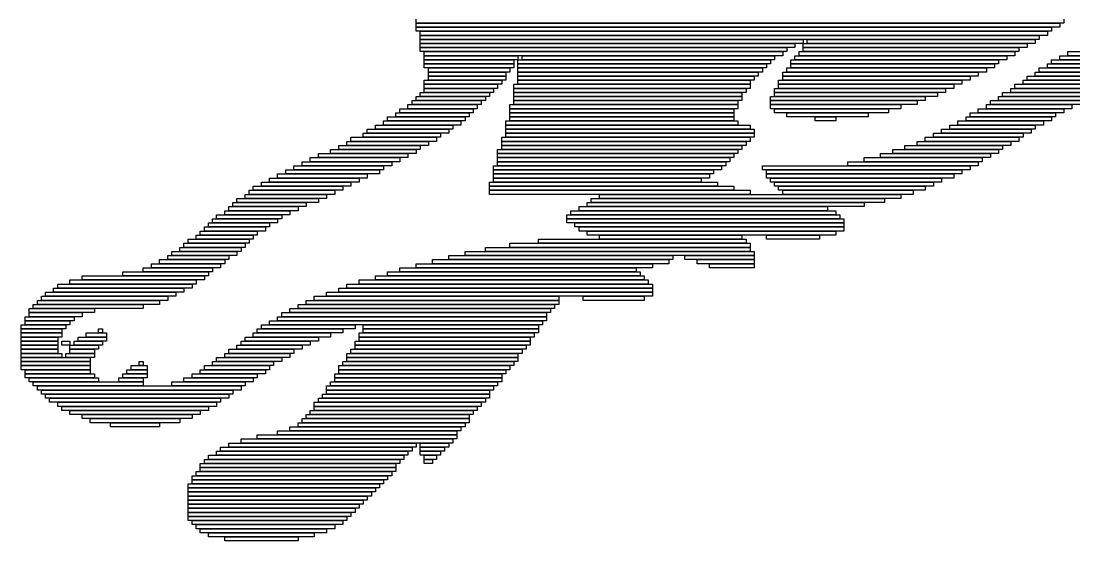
# Model space of a CAD drawing. Extents: x 289 to 734, y 368 to 657.
# Drawn here: x 289 to 547.5, y 368 to 495.5 of the extents above; entities that cross this region are included whole.
import ezdxf

# ---------------------------------------------------------------- set-up
doc = ezdxf.new("R2010")
doc.units = 0

msp = doc.modelspace()

# ---------------------------------------------------------------- linework, layer by layer
for p, q in [((386, 495), (386, 496)), ((545, 495), (386, 495)), ((386, 495), (544, 495)), ((386, 494), (386, 495)), ((544, 494), (386, 494)), ((386, 494), (542, 494)), ((386, 493), (386, 494)), ((542, 494), (542, 493)), ((544, 495), (544, 494)), ((545, 496), (545, 495)), ((542, 493), (386, 493)), ((387, 493), (541, 493)), ((387, 492), (387, 493)), ((541, 492), (387, 492)), ((387, 492), (539, 492)), ((387, 491), (387, 492)), ((539, 492), (539, 491)), ((541, 493), (541, 492)), ((539, 491), (387, 491)), ((387, 491), (481, 491)), ((387, 490), (387, 491)), ((481, 490), (387, 490)), ((387, 490), (479, 490)), ((387, 489), (387, 490)), ((479, 489), (387, 489)), ((387, 489), (477, 489)), ((387, 488), (387, 489)), ((477, 489), (477, 488)), ((479, 490), (479, 489)), ((481, 491), (481, 490)), ((481, 490), (536, 490)), ((481, 489), (481, 490)), ((536, 489), (481, 489)), ((481, 489), (534, 489)), ((481, 488), (481, 489)), ((482, 491), (538, 491)), ((482, 490), (482, 491)), ((538, 490), (482, 490)), ((534, 489), (534, 488)), ((536, 490), (536, 489)), ((538, 491), (538, 490)), ((477, 488), (387, 488)), ((388, 488), (476, 488)), ((388, 487), (388, 488)), ((476, 487), (388, 487)), ((388, 487), (411, 487)), ((388, 486), (388, 487)), ((411, 486), (388, 486)), ((388, 486), (410, 486)), ((388, 485), (388, 486)), ((410, 486), (410, 485)), ((411, 487), (411, 486)), ((411, 486), (473, 486)), ((411, 485), (411, 486)), ((412, 487), (474, 487)), ((412, 486), (412, 487)), ((474, 486), (412, 486)), ((473, 486), (473, 485)), ((474, 487), (474, 486)), ((476, 488), (476, 487)), ((478, 486), (529, 486)), ((478, 485), (478, 486)), ((479, 487), (531, 487)), ((479, 486), (479, 487)), ((531, 486), (479, 486)), ((480, 488), (533, 488)), ((480, 487), (480, 488)), ((533, 487), (480, 487)), ((534, 488), (481, 488)), ((529, 486), (529, 485)), ((531, 487), (531, 486)), ((533, 488), (533, 487)), ((542, 486), (577, 486)), ((542, 485), (542, 486)), ((544, 487), (576, 487)), ((544, 486), (544, 487)), ((576, 486), (544, 486)), ((546, 488), (575, 488)), ((546, 487), (546, 488)), ((575, 487), (546, 487)), ((410, 485), (388, 485)), ((388, 485), (410, 485)), ((388, 484), (388, 485)), ((410, 484), (388, 484)), ((389, 484), (409, 484)), ((389, 483), (389, 484)), ((409, 484), (409, 483)), ((410, 485), (410, 484)), ((473, 485), (411, 485)), ((411, 485), (472, 485)), ((411, 484), (411, 485)), ((472, 484), (411, 484)), ((411, 484), (471, 484)), ((411, 483), (411, 484)), ((471, 484), (471, 483)), ((472, 485), (472, 484)), ((477, 484), (526, 484)), ((477, 483), (477, 484)), ((529, 485), (478, 485)), ((478, 485), (528, 485)), ((478, 484), (478, 485)), ((528, 484), (478, 484)), ((526, 484), (526, 483)), ((528, 485), (528, 484)), ((539, 484), (580, 484)), ((539, 483), (539, 484)), ((541, 485), (579, 485)), ((541, 484), (541, 485)), ((579, 484), (541, 484)), ((577, 485), (542, 485)), ((388, 481), (407, 481)), ((388, 480), (388, 481)), ((409, 483), (389, 483)), ((389, 483), (408, 483)), ((389, 482), (389, 483)), ((408, 482), (389, 482)), ((389, 482), (408, 482)), ((389, 481), (389, 482)), ((408, 481), (389, 481)), ((407, 481), (407, 480)), ((408, 483), (408, 482)), ((408, 482), (408, 481)), ((471, 483), (411, 483)), ((411, 483), (470, 483)), ((411, 482), (411, 483)), ((470, 482), (411, 482)), ((411, 482), (469, 482)), ((411, 481), (411, 482)), ((469, 481), (411, 481)), ((411, 481), (468, 481)), ((411, 480), (411, 481)), ((468, 481), (468, 480)), ((469, 482), (469, 481)), ((470, 483), (470, 482)), ((475, 481), (520, 481)), ((475, 480), (475, 481)), ((476, 483), (524, 483)), ((476, 482), (476, 483)), ((524, 482), (476, 482)), ((476, 482), (522, 482)), ((476, 481), (476, 482)), ((522, 481), (476, 481)), ((526, 483), (477, 483)), ((520, 481), (520, 480)), ((522, 482), (522, 481)), ((524, 483), (524, 482)), ((535, 481), (583, 481)), ((535, 480), (535, 481)), ((536, 482), (582, 482)), ((536, 481), (536, 482)), ((582, 481), (536, 481)), ((538, 483), (581, 483)), ((538, 482), (538, 483)), ((581, 482), (538, 482)), ((580, 483), (539, 483)), ((407, 480), (388, 480)), ((388, 480), (406, 480)), ((388, 479), (388, 480)), ((406, 479), (388, 479)), ((388, 479), (405, 479)), ((388, 478), (388, 479)), ((405, 479), (405, 478)), ((406, 480), (406, 479)), ((410, 480), (468, 480)), ((410, 479), (410, 480)), ((468, 479), (410, 479)), ((410, 479), (467, 479)), ((410, 478), (410, 479)), ((468, 480), (411, 480)), ((467, 479), (467, 478)), ((468, 480), (468, 479)), ((474, 479), (516, 479)), ((474, 478), (474, 479)), ((520, 480), (475, 480)), ((475, 480), (518, 480)), ((475, 479), (475, 480)), ((518, 479), (475, 479)), ((516, 479), (516, 478)), ((518, 480), (518, 479)), ((532, 479), (585, 479)), ((532, 478), (532, 479)), ((533, 480), (584, 480)), ((533, 479), (533, 480)), ((584, 479), (533, 479)), ((583, 480), (535, 480)), ((385, 476), (402, 476)), ((385, 475), (385, 476)), ((386, 477), (403, 477)), ((386, 476), (386, 477)), ((403, 476), (386, 476)), ((387, 478), (404, 478)), ((387, 477), (387, 478)), ((404, 477), (387, 477)), ((405, 478), (388, 478)), ((402, 476), (402, 475)), ((403, 477), (403, 476)), ((404, 478), (404, 477)), ((467, 478), (410, 478)), ((410, 478), (466, 478)), ((410, 477), (410, 478)), ((466, 477), (410, 477)), ((410, 477), (466, 477)), ((410, 476), (410, 477)), ((466, 476), (410, 476)), ((410, 476), (465, 476)), ((410, 475), (410, 476)), ((465, 476), (465, 475)), ((466, 478), (466, 477)), ((466, 477), (466, 476)), ((473, 477), (511, 477)), ((473, 476), (473, 477)), ((511, 476), (473, 476)), ((473, 476), (509, 476)), ((473, 475), (473, 476)), ((516, 478), (474, 478)), ((474, 478), (514, 478)), ((474, 477), (474, 478)), ((514, 477), (474, 477)), ((509, 476), (509, 475)), ((511, 477), (511, 476)), ((514, 478), (514, 477)), ((527, 476), (589, 476)), ((527, 475), (527, 476)), ((529, 477), (588, 477)), ((529, 476), (529, 477)), ((588, 476), (529, 476)), ((530, 478), (587, 478)), ((530, 477), (530, 478)), ((587, 477), (530, 477)), ((585, 478), (532, 478)), ((382, 474), (400, 474)), ((382, 473), (382, 474)), ((384, 475), (401, 475)), ((384, 474), (384, 475)), ((401, 474), (384, 474)), ((402, 475), (385, 475)), ((400, 474), (400, 473)), ((401, 475), (401, 474)), ((409, 475), (465, 475)), ((409, 474), (409, 475)), ((465, 474), (409, 474)), ((409, 474), (464, 474)), ((409, 473), (409, 474)), ((465, 475), (410, 475)), ((464, 474), (464, 473)), ((465, 475), (465, 474)), ((509, 475), (473, 475)), ((473, 475), (505, 475)), ((473, 474), (473, 475)), ((505, 474), (473, 474)), ((474, 474), (502, 474)), ((474, 473), (474, 474)), ((502, 474), (502, 473)), ((505, 475), (505, 474)), ((524, 474), (545, 474)), ((524, 473), (524, 474)), ((526, 475), (547, 475)), ((526, 474), (526, 475)), ((547, 474), (526, 474)), ((589, 475), (527, 475)), ((545, 474), (545, 473)), ((547, 475), (547, 474)), ((378, 471), (397, 471)), ((378, 470), (378, 471)), ((379, 472), (398, 472)), ((379, 471), (379, 472)), ((398, 471), (379, 471)), ((381, 473), (399, 473)), ((381, 472), (381, 473)), ((399, 472), (381, 472)), ((400, 473), (382, 473)), ((397, 471), (397, 470)), ((398, 472), (398, 471)), ((399, 473), (399, 472)), ((408, 471), (465, 471)), ((408, 470), (408, 471)), ((464, 473), (409, 473)), ((409, 473), (464, 473)), ((409, 472), (409, 473)), ((464, 472), (409, 472)), ((409, 472), (464, 472)), ((409, 471), (409, 472)), ((464, 471), (409, 471)), ((464, 473), (464, 472)), ((464, 472), (464, 471)), ((465, 471), (465, 470)), ((502, 473), (474, 473)), ((477, 473), (497, 473)), ((477, 472), (477, 473)), ((497, 472), (477, 472)), ((484, 472), (489, 472)), ((484, 471), (484, 472)), ((489, 471), (484, 471)), ((489, 472), (489, 471)), ((497, 473), (497, 472)), ((519, 471), (540, 471)), ((519, 470), (519, 471)), ((521, 472), (542, 472)), ((521, 471), (521, 472)), ((542, 471), (521, 471)), ((522, 473), (543, 473)), ((522, 472), (522, 473)), ((543, 472), (522, 472)), ((545, 473), (524, 473)), ((540, 471), (540, 470)), ((542, 472), (542, 471)), ((543, 473), (543, 472)), ((373, 468), (392, 468)), ((373, 467), (373, 468)), ((374, 469), (394, 469)), ((374, 468), (374, 469)), ((394, 468), (374, 468)), ((376, 470), (395, 470)), ((376, 469), (376, 470)), ((395, 469), (376, 469)), ((397, 470), (378, 470)), ((392, 468), (392, 467)), ((394, 469), (394, 468)), ((395, 470), (395, 469)), ((465, 470), (408, 470)), ((408, 470), (468, 470)), ((408, 469), (408, 470)), ((468, 469), (408, 469)), ((408, 469), (469, 469)), ((408, 468), (408, 469)), ((469, 468), (408, 468)), ((408, 468), (469, 468)), ((408, 467), (408, 468)), ((468, 470), (468, 469)), ((469, 469), (469, 468)), ((469, 468), (469, 467)), ((513, 468), (535, 468)), ((513, 467), (513, 468)), ((515, 469), (537, 469)), ((515, 468), (515, 469)), ((537, 468), (515, 468)), ((517, 470), (538, 470)), ((517, 469), (517, 470)), ((538, 469), (517, 469)), ((540, 470), (519, 470)), ((535, 468), (535, 467)), ((537, 469), (537, 468)), ((538, 470), (538, 469)), ((369, 466), (389, 466)), ((369, 465), (369, 466)), ((370, 467), (391, 467)), ((370, 466), (370, 467)), ((391, 466), (370, 466)), ((392, 467), (373, 467)), ((389, 466), (389, 465)), ((391, 467), (391, 466)), ((407, 467), (468, 467)), ((407, 466), (407, 467)), ((468, 466), (407, 466)), ((407, 466), (467, 466)), ((407, 465), (407, 466)), ((469, 467), (408, 467)), ((467, 466), (467, 465)), ((468, 467), (468, 466)), ((509, 466), (532, 466)), ((509, 465), (509, 466)), ((511, 467), (534, 467)), ((511, 466), (511, 467)), ((534, 466), (511, 466)), ((535, 467), (513, 467)), ((532, 466), (532, 465)), ((534, 467), (534, 466)), ((362, 463), (384, 463)), ((362, 462), (362, 463)), ((365, 464), (386, 464)), ((365, 463), (365, 464)), ((386, 463), (365, 463)), ((367, 465), (387, 465)), ((367, 464), (367, 465)), ((387, 464), (367, 464)), ((389, 465), (369, 465)), ((384, 463), (384, 462)), ((386, 464), (386, 463)), ((387, 465), (387, 464)), ((406, 464), (465, 464)), ((406, 463), (406, 464)), ((465, 463), (406, 463)), ((406, 463), (464, 463)), ((406, 462), (406, 463)), ((467, 465), (407, 465)), ((407, 465), (466, 465)), ((407, 464), (407, 465)), ((466, 464), (407, 464)), ((464, 463), (464, 462)), ((465, 464), (465, 463)), ((466, 465), (466, 464)), ((500, 463), (527, 463)), ((500, 462), (500, 463)), ((503, 464), (529, 464)), ((503, 463), (503, 464)), ((529, 463), (503, 463)), ((506, 465), (530, 465)), ((506, 464), (506, 465)), ((530, 464), (506, 464)), ((532, 465), (509, 465)), ((527, 463), (527, 462)), ((529, 464), (529, 463)), ((530, 465), (530, 464)), ((358, 461), (380, 461)), ((358, 460), (358, 461)), ((360, 462), (382, 462)), ((360, 461), (360, 462)), ((382, 461), (360, 461)), ((384, 462), (362, 462)), ((380, 461), (380, 460)), ((382, 462), (382, 461)), ((464, 462), (406, 462)), ((406, 462), (463, 462)), ((406, 461), (406, 462)), ((463, 461), (406, 461)), ((406, 461), (462, 461)), ((406, 460), (406, 461)), ((462, 461), (462, 460)), ((463, 462), (463, 461)), ((492, 461), (524, 461)), ((492, 460), (492, 461)), ((496, 462), (525, 462)), ((496, 461), (496, 462)), ((525, 461), (496, 461)), ((527, 462), (500, 462)), ((524, 461), (524, 460)), ((525, 462), (525, 461)), ((352, 458), (374, 458)), ((352, 457), (352, 458)), ((354, 459), (377, 459)), ((354, 458), (354, 459)), ((377, 458), (354, 458)), ((356, 460), (378, 460)), ((356, 459), (356, 460)), ((378, 459), (356, 459)), ((380, 460), (358, 460)), ((374, 458), (374, 457)), ((377, 459), (377, 458)), ((378, 460), (378, 459)), ((405, 460), (461, 460)), ((405, 459), (405, 460)), ((461, 459), (405, 459)), ((405, 459), (459, 459)), ((405, 458), (405, 459)), ((459, 458), (405, 458)), ((405, 458), (458, 458)), ((405, 457), (405, 458)), ((462, 460), (406, 460)), ((458, 458), (458, 457)), ((459, 459), (459, 458)), ((461, 460), (461, 459)), ((471, 460), (522, 460)), ((471, 459), (471, 460)), ((522, 459), (471, 459)), ((472, 459), (520, 459)), ((472, 458), (472, 459)), ((520, 458), (472, 458)), ((472, 458), (518, 458)), ((472, 457), (472, 458)), ((524, 460), (492, 460)), ((518, 458), (518, 457)), ((520, 459), (520, 458)), ((522, 460), (522, 459)), ((346, 455), (368, 455)), ((346, 454), (346, 455)), ((348, 456), (370, 456)), ((348, 455), (348, 456)), ((370, 455), (348, 455)), ((350, 457), (372, 457)), ((350, 456), (350, 457)), ((372, 456), (350, 456)), ((374, 457), (352, 457)), ((368, 455), (368, 454)), ((370, 456), (370, 455)), ((372, 457), (372, 456)), ((404, 456), (460, 456)), ((404, 455), (404, 456)), ((460, 455), (404, 455)), ((404, 455), (464, 455)), ((404, 454), (404, 455)), ((458, 457), (405, 457)), ((405, 457), (456, 457)), ((405, 456), (405, 457)), ((456, 456), (405, 456)), ((456, 457), (456, 456)), ((460, 456), (460, 455)), ((464, 455), (464, 454)), ((518, 457), (472, 457)), ((473, 457), (515, 457)), ((473, 456), (473, 457)), ((515, 456), (473, 456)), ((474, 456), (513, 456)), ((474, 455), (474, 456)), ((513, 455), (474, 455)), ((475, 455), (511, 455)), ((475, 454), (475, 455)), ((511, 455), (511, 454)), ((513, 456), (513, 455)), ((515, 457), (515, 456)), ((344, 453), (364, 453)), ((344, 452), (344, 453)), ((345, 454), (366, 454)), ((345, 453), (345, 454)), ((366, 453), (345, 453)), ((368, 454), (346, 454)), ((364, 453), (364, 452)), ((366, 454), (366, 453)), ((464, 454), (404, 454)), ((404, 454), (468, 454)), ((404, 453), (404, 454)), ((468, 453), (404, 453)), ((431, 453), (505, 453)), ((431, 452), (431, 453)), ((468, 454), (468, 453)), ((511, 454), (475, 454)), ((476, 454), (508, 454)), ((476, 453), (476, 454)), ((508, 453), (476, 453)), ((505, 453), (505, 452)), ((508, 454), (508, 453)), ((340, 450), (357, 450)), ((340, 449), (340, 450)), ((341, 451), (359, 451)), ((341, 450), (341, 451)), ((359, 450), (341, 450)), ((342, 452), (362, 452)), ((342, 451), (342, 452)), ((362, 451), (342, 451)), ((364, 452), (344, 452)), ((357, 450), (357, 449)), ((359, 451), (359, 450)), ((362, 452), (362, 451)), ((426, 450), (487, 450)), ((426, 449), (426, 450)), ((428, 451), (496, 451)), ((428, 450), (428, 451)), ((496, 450), (428, 450)), ((429, 452), (501, 452)), ((429, 451), (429, 452)), ((501, 451), (429, 451)), ((505, 452), (431, 452)), ((487, 450), (487, 449)), ((496, 451), (496, 450)), ((501, 452), (501, 451)), ((337, 448), (353, 448)), ((337, 447), (337, 448)), ((339, 449), (355, 449)), ((339, 448), (339, 449)), ((355, 448), (339, 448)), ((357, 449), (340, 449)), ((353, 448), (353, 447)), ((355, 449), (355, 448)), ((423, 448), (490, 448)), ((423, 447), (423, 448)), ((424, 449), (489, 449)), ((424, 448), (424, 449)), ((489, 448), (424, 448)), ((487, 449), (426, 449)), ((489, 449), (489, 448)), ((490, 448), (490, 447)), ((334, 445), (349, 445)), ((334, 444), (334, 445)), ((335, 446), (350, 446)), ((335, 445), (335, 446)), ((350, 445), (335, 445)), ((336, 447), (352, 447)), ((336, 446), (336, 447)), ((352, 446), (336, 446)), ((353, 447), (337, 447)), ((349, 445), (349, 444)), ((350, 446), (350, 445)), ((352, 447), (352, 446)), ((490, 447), (423, 447)), ((423, 447), (491, 447)), ((423, 446), (423, 447)), ((491, 446), (423, 446)), ((425, 446), (491, 446)), ((425, 445), (425, 446)), ((491, 445), (425, 445)), ((426, 445), (491, 445)), ((426, 444), (426, 445)), ((491, 447), (491, 446)), ((491, 446), (491, 445)), ((491, 445), (491, 444)), ((332, 443), (346, 443)), ((332, 442), (332, 443)), ((333, 444), (347, 444)), ((333, 443), (333, 444)), ((347, 443), (333, 443)), ((349, 444), (334, 444)), ((346, 443), (346, 442)), ((347, 444), (347, 443)), ((491, 444), (426, 444)), ((428, 444), (489, 444)), ((428, 443), (428, 444)), ((489, 443), (428, 443)), ((431, 443), (466, 443)), ((431, 442), (431, 443)), ((466, 443), (466, 442)), ((472, 443), (485, 443)), ((472, 442), (472, 443)), ((485, 443), (485, 442)), ((489, 444), (489, 443)), ((328, 440), (343, 440)), ((328, 439), (328, 440)), ((329, 441), (344, 441)), ((329, 440), (329, 441)), ((344, 440), (329, 440)), ((330, 442), (345, 442)), ((330, 441), (330, 442)), ((345, 441), (330, 441)), ((346, 442), (332, 442)), ((343, 440), (343, 439)), ((344, 441), (344, 440)), ((345, 442), (345, 441)), ((403, 440), (468, 440)), ((403, 439), (403, 440)), ((409, 441), (468, 441)), ((409, 440), (409, 441)), ((468, 440), (409, 440)), ((416, 442), (467, 442)), ((416, 441), (416, 442)), ((467, 441), (416, 441)), ((466, 442), (431, 442)), ((467, 442), (467, 441)), ((468, 441), (468, 440)), ((468, 440), (468, 439)), ((485, 442), (472, 442)), ((323, 437), (339, 437)), ((323, 436), (323, 437)), ((325, 438), (340, 438)), ((325, 437), (325, 438)), ((340, 437), (325, 437)), ((326, 439), (342, 439)), ((326, 438), (326, 439)), ((342, 438), (326, 438)), ((343, 439), (328, 439)), ((339, 437), (339, 436)), ((340, 438), (340, 437)), ((342, 439), (342, 438)), ((390, 437), (448, 437)), ((390, 436), (390, 437)), ((394, 438), (449, 438)), ((394, 437), (394, 438)), ((449, 437), (394, 437)), ((398, 439), (469, 439)), ((398, 438), (398, 439)), ((469, 438), (398, 438)), ((468, 439), (403, 439)), ((448, 437), (448, 436)), ((449, 438), (449, 437)), ((452, 438), (469, 438)), ((452, 437), (452, 438)), ((469, 437), (452, 437)), ((455, 437), (469, 437)), ((455, 436), (455, 437)), ((469, 439), (469, 438)), ((469, 438), (469, 437)), ((469, 437), (469, 436)), ((319, 435), (336, 435)), ((319, 434), (319, 435)), ((321, 436), (338, 436)), ((321, 435), (321, 436)), ((338, 435), (321, 435)), ((339, 436), (323, 436)), ((336, 435), (336, 434)), ((338, 436), (338, 435)), ((382, 435), (440, 435)), ((382, 434), (382, 435)), ((386, 436), (444, 436)), ((386, 435), (386, 436)), ((444, 435), (386, 435)), ((448, 436), (390, 436)), ((440, 435), (440, 434)), ((444, 436), (444, 435)), ((469, 436), (455, 436)), ((458, 436), (469, 436)), ((458, 435), (458, 436)), ((469, 435), (458, 435)), ((469, 436), (469, 435)), ((301, 432), (332, 432)), ((301, 431), (301, 432)), ((304, 433), (334, 433)), ((304, 432), (304, 433)), ((334, 432), (304, 432)), ((314, 434), (335, 434)), ((314, 433), (314, 434)), ((335, 433), (314, 433)), ((336, 434), (319, 434)), ((332, 432), (332, 431)), ((334, 433), (334, 432)), ((335, 434), (335, 433)), ((372, 432), (443, 432)), ((372, 431), (372, 432)), ((376, 433), (442, 433)), ((376, 432), (376, 433)), ((442, 432), (376, 432)), ((379, 434), (441, 434)), ((379, 433), (379, 434)), ((441, 433), (379, 433)), ((440, 434), (382, 434)), ((441, 434), (441, 433)), ((442, 433), (442, 432)), ((443, 432), (443, 431)), ((297, 430), (329, 430)), ((297, 429), (297, 430)), ((298, 431), (331, 431)), ((298, 430), (298, 431)), ((331, 430), (298, 430)), ((332, 431), (301, 431)), ((329, 430), (329, 429)), ((331, 431), (331, 430)), ((367, 430), (444, 430)), ((367, 429), (367, 430)), ((369, 431), (444, 431)), ((369, 430), (369, 431)), ((444, 430), (369, 430)), ((443, 431), (372, 431)), ((444, 431), (444, 430)), ((444, 430), (444, 429)), ((293, 427), (323, 427)), ((293, 426), (293, 427)), ((294, 428), (325, 428)), ((294, 427), (294, 428)), ((325, 427), (294, 427)), ((295, 429), (327, 429)), ((295, 428), (295, 429)), ((327, 428), (295, 428)), ((329, 429), (297, 429)), ((323, 427), (323, 426)), ((325, 428), (325, 427)), ((327, 429), (327, 428)), ((359, 427), (421, 427)), ((359, 426), (359, 427)), ((361, 428), (421, 428)), ((361, 427), (361, 428)), ((421, 427), (361, 427)), ((364, 429), (444, 429)), ((364, 428), (364, 429)), ((444, 428), (364, 428)), ((444, 429), (367, 429)), ((421, 428), (421, 427)), ((421, 427), (421, 426)), ((427, 428), (442, 428)), ((427, 427), (427, 428)), ((442, 427), (427, 427)), ((442, 428), (442, 427)), ((444, 429), (444, 428)), ((291, 425), (307, 425)), ((291, 424), (291, 425)), ((307, 424), (291, 424)), ((291, 424), (304, 424)), ((291, 423), (291, 424)), ((292, 426), (319, 426)), ((292, 425), (292, 426)), ((319, 425), (292, 425)), ((323, 426), (293, 426)), ((304, 424), (304, 423)), ((307, 425), (307, 424)), ((319, 426), (319, 425)), ((353, 424), (418, 424)), ((353, 423), (353, 424)), ((355, 425), (419, 425)), ((355, 424), (355, 425)), ((419, 424), (355, 424)), ((357, 426), (420, 426)), ((357, 425), (357, 426)), ((420, 425), (357, 425)), ((421, 426), (359, 426)), ((418, 424), (418, 423)), ((419, 425), (419, 424)), ((420, 426), (420, 425)), ((290, 423), (302, 423)), ((290, 422), (290, 423)), ((302, 422), (290, 422)), ((290, 422), (301, 422)), ((290, 421), (290, 422)), ((304, 423), (291, 423)), ((301, 422), (301, 421)), ((302, 423), (302, 422)), ((350, 422), (417, 422)), ((350, 421), (350, 422)), ((352, 423), (418, 423)), ((352, 422), (352, 423)), ((418, 422), (352, 422)), ((418, 423), (353, 423)), ((417, 422), (417, 421)), ((418, 423), (418, 422)), ((289, 421), (300, 421)), ((289, 420), (289, 421)), ((300, 420), (289, 420)), ((289, 420), (299, 420)), ((289, 419), (289, 420)), ((299, 419), (289, 419)), ((289, 419), (299, 419)), ((289, 418), (289, 419)), ((301, 421), (290, 421)), ((299, 420), (299, 419)), ((299, 419), (299, 418)), ((300, 421), (300, 420)), ((305, 419), (310, 419)), ((305, 418), (305, 419)), ((308, 420), (309, 420)), ((308, 419), (308, 420)), ((309, 419), (308, 419)), ((309, 420), (309, 419)), ((310, 419), (310, 418)), ((346, 419), (365, 419)), ((346, 418), (346, 419)), ((347, 420), (368, 420)), ((347, 419), (347, 420)), ((368, 419), (347, 419)), ((348, 421), (371, 421)), ((348, 420), (348, 421)), ((371, 420), (348, 420)), ((417, 421), (350, 421)), ((365, 419), (365, 418)), ((368, 420), (368, 419)), ((371, 421), (371, 420)), ((372, 419), (415, 419)), ((372, 418), (372, 419)), ((373, 421), (416, 421)), ((373, 420), (373, 421)), ((416, 420), (373, 420)), ((373, 420), (416, 420)), ((373, 419), (373, 420)), ((416, 419), (373, 419)), ((415, 419), (415, 418)), ((416, 421), (416, 420)), ((416, 420), (416, 419)), ((299, 418), (289, 418)), ((289, 418), (298, 418)), ((289, 417), (289, 418)), ((298, 417), (289, 417)), ((289, 417), (298, 417)), ((289, 416), (289, 417)), ((298, 418), (298, 417)), ((298, 417), (298, 416)), ((299, 417), (301, 417)), ((299, 416), (299, 417)), ((301, 417), (301, 416)), ((302, 417), (309, 417)), ((302, 416), (302, 417)), ((303, 418), (310, 418)), ((303, 417), (303, 418)), ((310, 417), (303, 417)), ((310, 418), (305, 418)), ((309, 417), (309, 416)), ((310, 418), (310, 417)), ((343, 417), (360, 417)), ((343, 416), (343, 417)), ((344, 418), (362, 418)), ((344, 417), (344, 418)), ((362, 417), (344, 417)), ((365, 418), (346, 418)), ((360, 417), (360, 416)), ((362, 418), (362, 417)), ((371, 417), (414, 417)), ((371, 416), (371, 417)), ((415, 418), (372, 418)), ((372, 418), (414, 418)), ((372, 417), (372, 418)), ((414, 417), (372, 417)), ((414, 418), (414, 417)), ((414, 417), (414, 416)), ((298, 416), (289, 416)), ((289, 416), (298, 416)), ((289, 415), (289, 416)), ((298, 415), (289, 415)), ((289, 415), (298, 415)), ((289, 414), (289, 415)), ((298, 414), (289, 414)), ((289, 414), (299, 414)), ((289, 413), (289, 414)), ((298, 416), (298, 415)), ((298, 415), (298, 414)), ((301, 416), (299, 416)), ((299, 414), (299, 413)), ((300, 414), (307, 414)), ((300, 413), (300, 414)), ((301, 416), (308, 416)), ((301, 415), (301, 416)), ((308, 415), (301, 415)), ((301, 415), (307, 415)), ((301, 414), (301, 415)), ((307, 414), (301, 414)), ((309, 416), (302, 416)), ((307, 415), (307, 414)), ((307, 414), (307, 413)), ((308, 416), (308, 415)), ((339, 414), (355, 414)), ((339, 413), (339, 414)), ((340, 415), (356, 415)), ((340, 414), (340, 415)), ((356, 414), (340, 414)), ((342, 416), (358, 416)), ((342, 415), (342, 416)), ((358, 415), (342, 415)), ((360, 416), (343, 416)), ((355, 414), (355, 413)), ((356, 415), (356, 414)), ((358, 416), (358, 415)), ((369, 414), (411, 414)), ((369, 413), (369, 414)), ((370, 415), (412, 415)), ((370, 414), (370, 415)), ((412, 414), (370, 414)), ((414, 416), (371, 416)), ((371, 416), (413, 416)), ((371, 415), (371, 416)), ((413, 415), (371, 415)), ((411, 414), (411, 413)), ((412, 415), (412, 414)), ((413, 416), (413, 415)), ((299, 413), (289, 413)), ((289, 413), (306, 413)), ((289, 412), (289, 413)), ((306, 412), (289, 412)), ((289, 412), (306, 412)), ((289, 411), (289, 412)), ((307, 413), (300, 413)), ((306, 413), (306, 412)), ((306, 412), (306, 411)), ((318, 412), (319, 412)), ((318, 411), (318, 412)), ((319, 412), (319, 411)), ((336, 412), (351, 412)), ((336, 411), (336, 412)), ((337, 413), (353, 413)), ((337, 412), (337, 413)), ((353, 412), (337, 412)), ((355, 413), (339, 413)), ((351, 412), (351, 411)), ((353, 413), (353, 412)), ((368, 412), (410, 412)), ((368, 411), (368, 412)), ((411, 413), (369, 413)), ((369, 413), (411, 413)), ((369, 412), (369, 413)), ((411, 412), (369, 412)), ((410, 412), (410, 411)), ((411, 413), (411, 412)), ((306, 411), (289, 411)), ((289, 411), (306, 411)), ((289, 410), (289, 411)), ((306, 410), (289, 410)), ((290, 410), (306, 410)), ((290, 409), (290, 410)), ((306, 409), (290, 409)), ((290, 409), (307, 409)), ((290, 408), (290, 409)), ((306, 411), (306, 410)), ((306, 410), (306, 409)), ((307, 409), (307, 408)), ((314, 409), (320, 409)), ((314, 408), (314, 409)), ((315, 410), (320, 410)), ((315, 409), (315, 410)), ((320, 409), (315, 409)), ((316, 411), (320, 411)), ((316, 410), (316, 411)), ((320, 410), (316, 410)), ((319, 411), (318, 411)), ((320, 411), (320, 410)), ((320, 410), (320, 409)), ((320, 409), (320, 408)), ((331, 409), (347, 409)), ((331, 408), (331, 409)), ((333, 410), (349, 410)), ((333, 409), (333, 410)), ((349, 409), (333, 409)), ((334, 411), (350, 411)), ((334, 410), (334, 411)), ((350, 410), (334, 410)), ((351, 411), (336, 411)), ((347, 409), (347, 408)), ((349, 410), (349, 409)), ((350, 411), (350, 410)), ((366, 409), (407, 409)), ((366, 408), (366, 409)), ((367, 411), (409, 411)), ((367, 410), (367, 411)), ((409, 410), (367, 410)), ((367, 410), (408, 410)), ((367, 409), (367, 410)), ((408, 409), (367, 409)), ((410, 411), (368, 411)), ((407, 409), (407, 408)), ((408, 410), (408, 409)), ((409, 411), (409, 410)), ((307, 408), (290, 408)), ((291, 408), (308, 408)), ((291, 407), (291, 408)), ((308, 407), (291, 407)), ((292, 407), (319, 407)), ((292, 406), (292, 407)), ((319, 406), (292, 406)), ((293, 406), (343, 406)), ((293, 405), (293, 406)), ((308, 408), (308, 407)), ((313, 408), (319, 408)), ((313, 407), (313, 408)), ((319, 407), (313, 407)), ((320, 408), (314, 408)), ((319, 408), (319, 407)), ((319, 407), (319, 406)), ((326, 407), (344, 407)), ((326, 406), (326, 407)), ((344, 406), (326, 406)), ((329, 408), (346, 408)), ((329, 407), (329, 408)), ((346, 407), (329, 407)), ((347, 408), (331, 408)), ((343, 406), (343, 405)), ((344, 407), (344, 406)), ((346, 408), (346, 407)), ((364, 406), (405, 406)), ((364, 405), (364, 406)), ((365, 407), (406, 407)), ((365, 406), (365, 407)), ((406, 406), (365, 406)), ((407, 408), (366, 408)), ((366, 408), (407, 408)), ((366, 407), (366, 408)), ((407, 407), (366, 407)), ((405, 406), (405, 405)), ((406, 407), (406, 406)), ((407, 408), (407, 407)), ((343, 405), (293, 405)), ((294, 405), (341, 405)), ((294, 404), (294, 405)), ((341, 404), (294, 404)), ((295, 404), (340, 404)), ((295, 403), (295, 404)), ((340, 404), (340, 403)), ((341, 405), (341, 404)), ((363, 404), (404, 404)), ((363, 403), (363, 404)), ((405, 405), (364, 405)), ((364, 405), (404, 405)), ((364, 404), (364, 405)), ((404, 404), (364, 404)), ((404, 405), (404, 404)), ((404, 404), (404, 403)), ((340, 403), (295, 403)), ((296, 403), (338, 403)), ((296, 402), (296, 403)), ((338, 402), (296, 402)), ((298, 402), (337, 402)), ((298, 401), (298, 402)), ((337, 401), (298, 401)), ((299, 401), (335, 401)), ((299, 400), (299, 401)), ((335, 401), (335, 400)), ((337, 402), (337, 401)), ((338, 403), (338, 402)), ((361, 402), (402, 402)), ((361, 401), (361, 402)), ((402, 401), (361, 401)), ((361, 401), (401, 401)), ((361, 400), (361, 401)), ((362, 403), (403, 403)), ((362, 402), (362, 403)), ((403, 402), (362, 402)), ((404, 403), (363, 403)), ((401, 401), (401, 400)), ((402, 402), (402, 401)), ((403, 403), (403, 402)), ((335, 400), (299, 400)), ((301, 400), (333, 400)), ((301, 399), (301, 400)), ((333, 399), (301, 399)), ((304, 399), (331, 399)), ((304, 398), (304, 399)), ((331, 399), (331, 398)), ((333, 400), (333, 399)), ((359, 399), (399, 399)), ((359, 398), (359, 399)), ((360, 400), (400, 400)), ((360, 399), (360, 400)), ((400, 399), (360, 399)), ((401, 400), (361, 400)), ((399, 399), (399, 398)), ((400, 400), (400, 399)), ((331, 398), (304, 398)), ((306, 398), (328, 398)), ((306, 397), (306, 398)), ((328, 397), (306, 397)), ((311, 397), (323, 397)), ((311, 396), (311, 397)), ((323, 396), (311, 396)), ((323, 397), (323, 396)), ((328, 398), (328, 397)), ((355, 396), (397, 396)), ((355, 395), (355, 396)), ((357, 397), (398, 397)), ((357, 396), (357, 397)), ((398, 396), (357, 396)), ((358, 398), (399, 398)), ((358, 397), (358, 398)), ((399, 397), (358, 397)), ((399, 398), (359, 398)), ((397, 396), (397, 395)), ((398, 397), (398, 396)), ((399, 398), (399, 397)), ((343, 393), (395, 393)), ((343, 392), (343, 393)), ((347, 394), (396, 394)), ((347, 393), (347, 394)), ((396, 393), (347, 393)), ((352, 395), (396, 395)), ((352, 394), (352, 395)), ((396, 394), (352, 394)), ((397, 395), (355, 395)), ((395, 393), (395, 392)), ((396, 395), (396, 394)), ((396, 394), (396, 393)), ((338, 391), (385, 391)), ((338, 390), (338, 391)), ((340, 392), (386, 392)), ((340, 391), (340, 392)), ((386, 391), (340, 391)), ((395, 392), (343, 392)), ((385, 391), (385, 390)), ((386, 392), (386, 391)), ((387, 392), (394, 392)), ((387, 391), (387, 392)), ((394, 391), (387, 391)), ((387, 391), (393, 391)), ((387, 390), (387, 391)), ((393, 391), (393, 390)), ((394, 392), (394, 391)), ((334, 388), (382, 388)), ((334, 387), (334, 388)), ((335, 389), (383, 389)), ((335, 388), (335, 389)), ((383, 388), (335, 388)), ((337, 390), (384, 390)), ((337, 389), (337, 390)), ((384, 389), (337, 389)), ((385, 390), (338, 390)), ((382, 388), (382, 387)), ((383, 389), (383, 388)), ((384, 390), (384, 389)), ((393, 390), (387, 390)), ((387, 390), (392, 390)), ((387, 389), (387, 390)), ((392, 389), (387, 389)), ((388, 389), (391, 389)), ((388, 388), (388, 389)), ((391, 388), (388, 388)), ((388, 388), (390, 388)), ((388, 387), (388, 388)), ((390, 388), (390, 387)), ((391, 389), (391, 388)), ((392, 390), (392, 389)), ((333, 387), (381, 387)), ((333, 386), (333, 387)), ((381, 386), (333, 386)), ((333, 386), (381, 386)), ((333, 385), (333, 386)), ((382, 387), (334, 387)), ((381, 387), (381, 386)), ((381, 386), (381, 385)), ((390, 387), (388, 387)), ((331, 384), (379, 384)), ((331, 383), (331, 384)), ((379, 383), (331, 383)), ((331, 383), (378, 383)), ((331, 382), (331, 383)), ((332, 385), (380, 385)), ((332, 384), (332, 385)), ((380, 384), (332, 384)), ((381, 385), (333, 385)), ((378, 383), (378, 382)), ((379, 384), (379, 383)), ((380, 385), (380, 384)), ((330, 382), (377, 382)), ((330, 381), (330, 382)), ((377, 381), (330, 381)), ((330, 381), (376, 381)), ((330, 380), (330, 381)), ((376, 380), (330, 380)), ((330, 380), (375, 380)), ((330, 379), (330, 380)), ((378, 382), (331, 382)), ((375, 380), (375, 379)), ((376, 381), (376, 380)), ((377, 382), (377, 381)), ((375, 379), (330, 379)), ((330, 379), (374, 379)), ((330, 378), (330, 379)), ((374, 378), (330, 378)), ((330, 378), (373, 378)), ((330, 377), (330, 378)), ((373, 378), (373, 377)), ((374, 379), (374, 378)), ((373, 377), (330, 377)), ((330, 377), (372, 377)), ((330, 376), (330, 377)), ((372, 376), (330, 376)), ((330, 376), (371, 376)), ((330, 375), (330, 376)), ((371, 375), (330, 375)), ((330, 375), (370, 375)), ((330, 374), (330, 375)), ((370, 375), (370, 374)), ((371, 376), (371, 375)), ((372, 377), (372, 376)), ((370, 374), (330, 374)), ((330, 374), (369, 374)), ((330, 373), (330, 374)), ((369, 373), (330, 373)), ((331, 373), (368, 373)), ((331, 372), (331, 373)), ((368, 373), (368, 372)), ((369, 374), (369, 373)), ((368, 372), (331, 372)), ((332, 372), (366, 372)), ((332, 371), (332, 372)), ((366, 371), (332, 371)), ((333, 371), (364, 371)), ((333, 370), (333, 371)), ((364, 370), (333, 370)), ((335, 370), (361, 370)), ((335, 369), (335, 370)), ((361, 370), (361, 369)), ((364, 371), (364, 370)), ((366, 372), (366, 371)), ((361, 369), (335, 369)), ((339, 369), (357, 369)), ((339, 368), (339, 369)), ((357, 368), (339, 368)), ((357, 369), (357, 368))]:
    msp.add_line(p, q)

doc.saveas('drawing.dxf')
